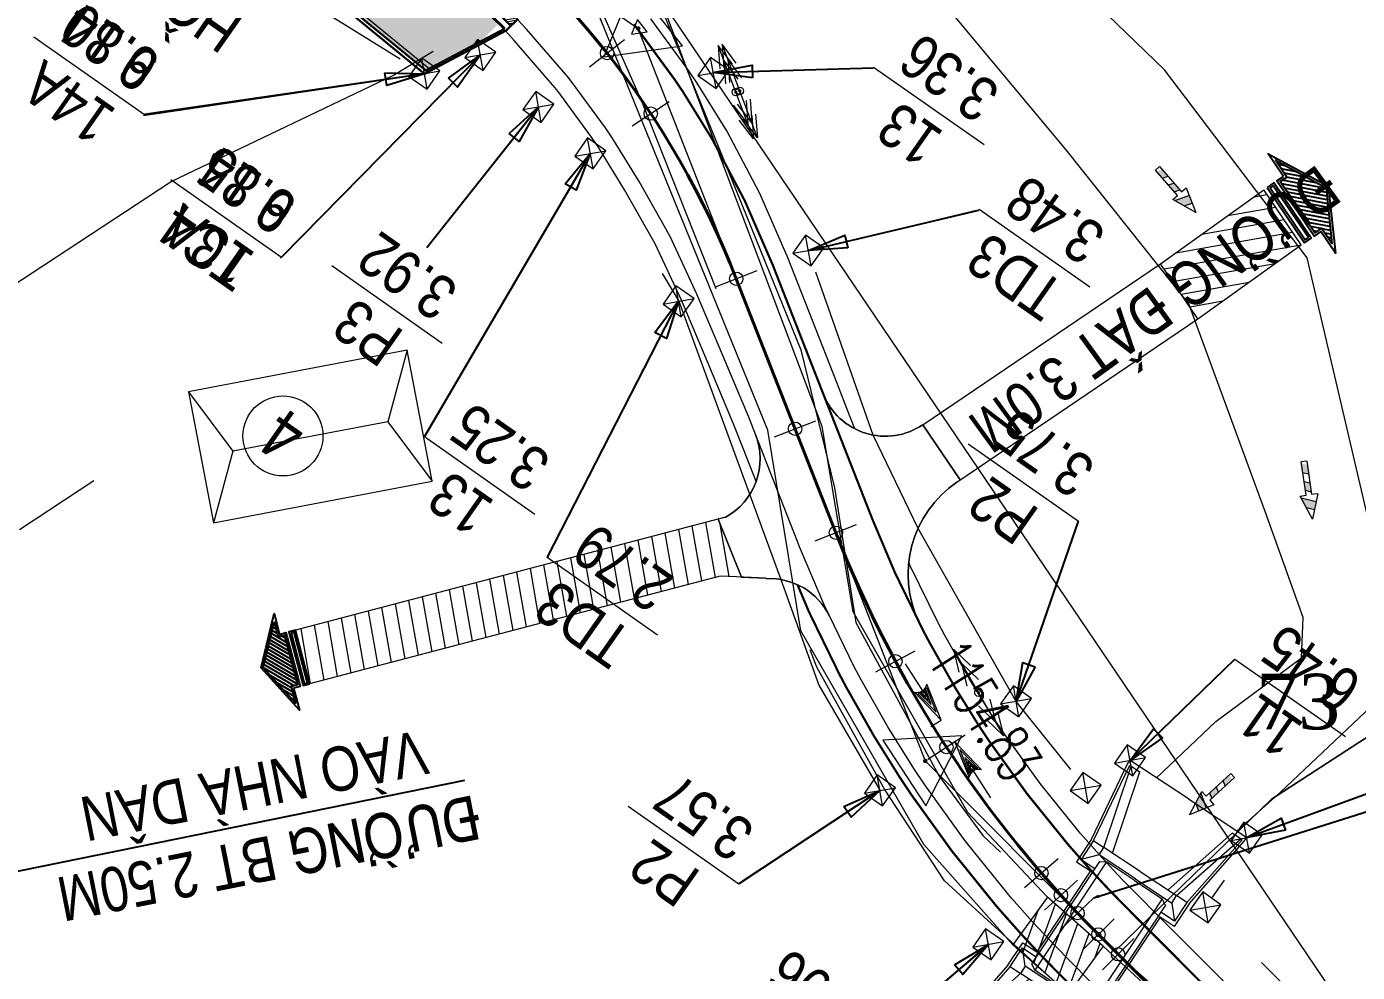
# Model space of a CAD drawing. Header units: metres. Extents: x 550976 to 551305, y 1838772 to 1839026.
# Drawn here: x 551120.5 to 551180.4, y 1838893 to 1838935.6 of the extents above; entities that cross this region are included whole.
import ezdxf
from ezdxf.enums import TextEntityAlignment as Align

# ---------------------------------------------------------------- set-up
doc = ezdxf.new("R2010")
doc.units = ezdxf.units.M
doc.header["$MEASUREMENT"] = 0
for name, pattern in [('ACAD_ISO02W100', [0.015, 0.012, -0.003]), ('DGN Style 2', [42.176187, 25.305712, -16.870475]), ('DGN Style 3', [59.046661, 42.176187, -16.870475])]:
    doc.linetypes.add(name, pattern=pattern)
for name, color, linetype, lineweight in [('Level 2', 7, 'Continuous', 0), ('Level 20', 7, 'Continuous', 0), ('Level 22', 7, 'Continuous', 0), ('Level 23', 7, 'Continuous', 0), ('Level 24', 7, 'Continuous', 0), ('Level 31', 7, 'Continuous', 0), ('Level 52', 7, 'Continuous', 0), ('Level 64', 230, 'Continuous', 0), ('Level 66', 30, 'Continuous', 0), ('Level 67', 7, 'Continuous', 0), ('Level 68', 6, 'Continuous', 0), ('Level 70', 4, 'Continuous', 0), ('Level 71', 3, 'Continuous', 0), ('Level 72', 6, 'Continuous', 0), ('Level 74', 3, 'Continuous', 0), ('Level 75', 3, 'Continuous', 0), ('Level 76', 3, 'Continuous', 0), ('Level 77', 5, 'Continuous', 0), ('Level 79', 6, 'Continuous', 0), ('Level 80', 3, 'Continuous', 0), ('Level 81', 7, 'Continuous', 0), ('Level 82', 3, 'ACAD_ISO02W100', 0), ('Level 84', 120, 'Continuous', 30), ('Level 86', 4, 'Continuous', 0), ('Level 90', 6, 'Continuous', 0), ('Level 91', 252, 'Continuous', 0), ('Level 92', 3, 'ACAD_ISO02W100', 0), ('Level 96', 120, 'Continuous', 0), ('Level 97', 4, 'Continuous', 0)]:
    doc.layers.add(name, color=color, linetype=linetype, lineweight=lineweight)
doc.styles.add('3-Ghichu', font='')
doc.styles.add('4-Dim', font='vnsimli.shx', dxfattribs={"width": 0.6})
doc.styles.add('Style-ltypeshp', font='ltypeshp.shx')
doc.styles.add('TimesNewRoman', font='', dxfattribs={"height": 20})
doc.styles.get('3-Ghichu').set_extended_font_data('.VnArial NarrowH')
doc.styles.get('TimesNewRoman').set_extended_font_data('Times New Roman')
doc.linetypes.add('TALUY1DAI2NGANDUOI', pattern='A,0,["‚",Style-ltypeshp,S=0.001,R=0,X=0,Y=-0.001],0,["‚",Style-ltypeshp,S=0.0005,R=0,X=0,Y=-0.0005],0,["‚",Style-ltypeshp,S=0.0005,R=0,X=0,Y=-0.0005],0', length=0)
doc.linetypes.add('TALUY1DAI2NGANTREN', pattern='A,0,["‚",Style-ltypeshp,S=0.001,R=0,X=0,Y=0.001],0,["‚",Style-ltypeshp,S=0.0005,R=0,X=0,Y=0.0005],0,["‚",Style-ltypeshp,S=0.0005,R=0,X=0,Y=0.0005],0', length=0)
doc.dimstyles.new('D1000', dxfattribs={"dimtxt": 0.002, "dimasz": 0.0015, "dimexe": 0, "dimexo": 0, "dimgap": 0.0009, "dimtad": 1, "dimlfac": 1000, "dimzin": 0, "dimdsep": 46, "dimtxsty": '4-Dim', "dimblk": 'Muiten_PS', "dimcen": 9e-05, "dimclrd": 6, "dimclre": 6, "dimclrt": 2, "dimadec": 0, "dimazin": 2, "dimtfac": 0.347826, "dimtix": 1, "dimtofl": 0, "dimtmove": 0, "dimatfit": 3, "dimldrblk": 'Muiten_PS', "dimfxl": 0, "dimtolj": 1, "dimtzin": 0, "dimarcsym": 0})
doc.dimstyles.new('D500', dxfattribs={"dimscale": 0.5, "dimtxt": 0.002, "dimasz": 0.0015, "dimexe": 0, "dimexo": 0, "dimgap": 0.0008, "dimtad": 1, "dimlfac": 1000, "dimzin": 0, "dimdsep": 46, "dimtxsty": '4-Dim', "dimblk": 'Muiten_PS', "dimcen": 9e-05, "dimclrd": 6, "dimclre": 6, "dimclrt": 2, "dimaunit": 1, "dimadec": 1, "dimazin": 2, "dimtfac": 0.347826, "dimtix": 1, "dimtofl": 0, "dimtmove": 0, "dimatfit": 3, "dimldrblk": 'Muiten_PS', "dimfxl": 0, "dimtolj": 1, "dimtzin": 0, "dimarcsym": 0})

# ---------------------------------------------------------------- blocks, each defined once
blk = doc.blocks.new('COT DIEN')
at = {"layer": 'Level 66', "color": 6, "ltscale": 0.1, "flags": 128}
for points in [[(-0.1232, -0.03), (-0.225, 0), (-0.1232, 0.03)], [(-0.225, 0), (0.225, 0)], [(-0.0514, -0.03), (-0.1532, 0), (-0.0514, 0.03)], [(0.0514, -0.03), (0.1532, 0), (0.0514, 0.03)], [(0.1232, -0.03), (0.225, 0), (0.1232, 0.03)]]:
    blk.add_lwpolyline(points, dxfattribs=at)
at = {"layer": 'Level 66', "color": 6, "ltscale": 0.1}
for radius in [0.017, 0.00454]:
    blk.add_circle((0, 0), radius, dxfattribs=at)
blk = doc.blocks.new('HUONG NUOC CHAY')
at = {"layer": 'Level 71', "ltscale": 0.1, "extrusion": (0, 0, -1)}
h = blk.add_hatch(color=6, dxfattribs=at)
h.paths.add_polyline_path([(0.02, -0.0081), (0.0043, 0.0139), (0.0437, 0.0232), (0.0594, 0.0013)])
h.paths.add_polyline_path([(0.0988, 0.0106), (0.0831, 0.0326), (0.1225, 0.042), (0.1382, 0.02)])
h.paths.add_polyline_path([(0.187, 0.0162), (0.1466, 0.0728), (0.1966, 0.0673), (0.2185, 0.0366)])
at = {"layer": 'Level 71', "color": 6, "linetype": 'Continuous', "ltscale": 0.1}
for p, q in [((-0.2555, 0.0608), (-0.1377, 0.0737)), ((-0.1561, -0.0039), (-0.2555, 0.0608)), ((-0.1377, 0.0737), (-0.144, 0.0471)), ((-0.1498, 0.0228), (-0.1561, -0.0039)), ((-0.0029, -0.0122), (-0.1498, 0.0228)), ((-0.144, 0.0471), (0.0029, 0.0122))]:
    blk.add_line(p, q, dxfattribs=at)
at = {"layer": 'Level 71', "color": 6, "ltscale": 0.1}
for p, q in [((-0.1966, 0.0673), (-0.2185, 0.0366)), ((-0.1466, 0.0728), (-0.187, 0.0162)), ((-0.1225, 0.042), (-0.1382, 0.02)), ((-0.0831, 0.0326), (-0.0988, 0.0106)), ((-0.0437, 0.0232), (-0.0594, 0.0013))]:
    blk.add_line(p, q, dxfattribs=at)
at = {"layer": 'Level 71', "color": 6, "linetype": 'Continuous', "ltscale": 0.1, "flags": 128}
blk.add_lwpolyline([(-0.0029, -0.0122), (0.0029, 0.0122)], dxfattribs=at)
blk = doc.blocks.new('Huongdi')
h = blk.add_hatch()
h.set_pattern_fill('ANSI31', color=252, style=0)
h.set_pattern_definition([(135, (146.729495, -280.011094), (0.0247276145, 0.0247276145), [])])
h.paths.add_polyline_path([(-0.47, 0.211), (-0.295, 0.211), (-0.295, 0.135), (0.295, 0.135), (0.295, 0.211), (0.489, 0.211), (0, 0.464)])
blk.add_line((0.318, 0), (-0.319, 0))
at = {"flags": 128}
blk.add_lwpolyline([(0.318, 0.188), (0.58, 0.188), (0, 0.49), (-0.566, 0.188), (-0.319, 0.188), (-0.319, 0.112), (0.318, 0.112)], close=True, dxfattribs=at)
at = {"color": 9, "flags": 128}
for points in [[(0, 0.464), (-0.47, 0.211), (-0.295, 0.211), (-0.295, 0.135), (0.295, 0.135), (0.295, 0.211), (0.489, 0.211)], [(-0.299, 0.057), (0.299, 0.057), (0.299, 0.02), (-0.299, 0.02)]]:
    blk.add_lwpolyline(points, close=True, dxfattribs=at)
at = {"flags": 128}
blk.add_lwpolyline([(-0.319, 0), (-0.319, 0.077), (0.318, 0.077), (0.318, 0)], dxfattribs=at)
blk = doc.blocks.new('KH_DINH')
at = {"layer": 'Level 76', "ltscale": 0.1, "flags": 128}
blk.add_lwpolyline([(0.1082, -0.1828), (0.1086, 0.1714), (-0.1995, -0.0039)], close=True, dxfattribs=at)
at = {"layer": 'Level 76', "ltscale": 0.1, "const_width": 0.01, "flags": 128}
blk.add_lwpolyline([(-0.005, 0, 1), (0.005, 0, 1), (-0.005, 0)], format="xyb", dxfattribs=at)
blk = doc.blocks.new('Hop(3x3)')
at = {"layer": 'Level 74', "color": 252, "ltscale": 0.1}
blk.add_circle((0.1606, 0), 0.0098, dxfattribs=at)
at = {"layer": 'Level 81', "color": 252, "linetype": 'Continuous', "ltscale": 0.01}
for p, q in [((-0.5514, 0.3147), (-0.571, 0.3147)), ((-0.571, 0), (-0.571, 0.3147)), ((-0.5514, 0.2957), (-0.5514, 0.3037)), ((0.8726, 0.3147), (0.8923, 0.3147)), ((0.8726, 0.2957), (0.8726, 0.3037)), ((0.8923, 0), (0.8923, 0.3147)), ((-0.1794, 0.196), (-0.5514, 0.2957)), ((-0.5514, 0.2957), (-0.5514, 0.2497)), ((-0.1794, 0.15), (-0.5514, 0.2497)), ((0.5006, 0.196), (0.8726, 0.2957)), ((0.5006, 0.15), (0.8726, 0.2497)), ((0.8726, 0.2957), (0.8726, 0.2497)), ((-0.1394, 0.196), (-0.1794, 0.196)), ((-0.1794, 0), (-0.1794, 0.196)), ((-0.1394, 0), (-0.1394, 0.196)), ((0.4606, 0), (0.4606, 0.196)), ((0.4606, 0.196), (0.5006, 0.196)), ((0.5006, 0), (0.5006, 0.196)), ((-0.571, 0), (-0.571, -0.3147)), ((-0.1794, 0), (-0.1794, -0.196)), ((-0.1394, 0), (-0.1394, -0.196)), ((0.4606, 0), (0.4606, -0.196)), ((0.5006, 0), (0.5006, -0.196)), ((0.8923, 0), (0.8922, -0.3147)), ((-0.1794, -0.15), (-0.5514, -0.2497)), ((0.5006, -0.15), (0.8727, -0.2497)), ((-0.1794, -0.196), (-0.5514, -0.2957)), ((-0.1394, -0.196), (-0.1794, -0.196)), ((0.4607, -0.196), (0.5007, -0.196)), ((0.5007, -0.196), (0.8727, -0.2957)), ((-0.5514, -0.2957), (-0.5514, -0.2497)), ((-0.5514, -0.2957), (-0.5514, -0.3037)), ((0.8727, -0.2957), (0.8727, -0.2497)), ((0.8727, -0.2957), (0.8727, -0.3037)), ((-0.5514, -0.3147), (-0.571, -0.3147)), ((0.8727, -0.3147), (0.8923, -0.3147))]:
    blk.add_line(p, q, dxfattribs=at)
at = {"layer": 'Level 82', "color": 252, "linetype": 'Continuous', "ltscale": 0.05}
for p, q in [((-0.1794, 0.263), (-0.5514, 0.3147)), ((-0.1794, 0.252), (-0.5514, 0.3037)), ((0.5006, 0.263), (0.8726, 0.3147)), ((0.5006, 0.252), (0.8726, 0.3037)), ((-0.1794, 0.263), (-0.0578, 0.263)), ((-0.1794, 0.252), (-0.0778, 0.252)), ((-0.1794, 0.252), (-0.1794, 0.196)), ((-0.1394, 0.196), (-0.0778, 0.252)), ((-0.0778, 0.252), (-0.0778, 0.178)), ((-0.0578, 0.263), (-0.0578, 0.188)), ((0.5006, 0.263), (0.379, 0.263)), ((0.379, 0.263), (0.379, 0.188)), ((0.5006, 0.252), (0.399, 0.252)), ((0.4606, 0.196), (0.399, 0.252)), ((0.399, 0.252), (0.399, 0.178)), ((0.5006, 0.252), (0.5006, 0.196)), ((-0.0578, 0.188), (0.379, 0.188)), ((-0.1161, 0.178), (-0.1319, 0.15)), ((-0.1319, 0), (-0.1319, 0.15)), ((-0.1319, 0.15), (0.4531, 0.15)), ((-0.1161, 0.178), (0.4374, 0.178)), ((-0.1161, 0.178), (0.4374, 0.178)), ((0.4374, 0.178), (0.4531, 0.15)), ((0.4531, 0), (0.4531, 0.15)), ((-0.1319, 0), (-0.1319, -0.15)), ((0.4531, 0), (0.4531, -0.15)), ((-0.1161, -0.178), (-0.1319, -0.15)), ((-0.1319, -0.15), (0.4531, -0.15)), ((-0.1161, -0.178), (0.4374, -0.178)), ((-0.1161, -0.178), (0.4374, -0.178)), ((-0.0778, -0.252), (-0.0778, -0.178)), ((0.3991, -0.252), (0.3991, -0.178)), ((0.4374, -0.178), (0.4531, -0.15)), ((-0.1794, -0.252), (-0.1794, -0.196)), ((-0.1394, -0.196), (-0.0778, -0.252)), ((-0.0578, -0.263), (-0.0578, -0.188)), ((-0.0578, -0.188), (0.379, -0.188)), ((0.3791, -0.263), (0.3791, -0.188)), ((0.4607, -0.196), (0.3991, -0.252)), ((0.5007, -0.252), (0.5007, -0.196)), ((-0.1794, -0.252), (-0.5514, -0.3037)), ((-0.1794, -0.263), (-0.5514, -0.3147)), ((-0.1794, -0.252), (-0.0778, -0.252)), ((-0.1794, -0.263), (-0.0578, -0.263)), ((0.5007, -0.263), (0.3791, -0.263)), ((0.5007, -0.252), (0.3991, -0.252)), ((0.5007, -0.252), (0.8727, -0.3037)), ((0.5007, -0.263), (0.8727, -0.3147))]:
    blk.add_line(p, q, dxfattribs=at)
blk = doc.blocks.new('Muiten_PS')
at = {"layer": 'Level 86', "color": 252, "linetype": 'Continuous', "ltscale": 0.1}
blk.add_line((-0.1094, 0), (-0.0948, 0), dxfattribs=at)
at = {"layer": 'Level 86', "color": 252, "linetype": 'Continuous', "ltscale": 0.1, "flags": 128}
for points in [[(-0.1135, -0.022), (0, 0), (-0.1135, 0.022)], [(-0.1053, -0.0094), (-0.1053, -0.0095)]]:
    blk.add_lwpolyline(points, dxfattribs=at)
for points in [[(-0.1067, -0.0128), (-0.1045, -0.015, 0.248235), (-0.1024, -0.0156), (-0.028, 0), (-0.1024, 0.0156, 0.248235), (-0.1045, 0.015), (-0.1067, 0.0128)], [(-0.1052, -0.0091), (-0.1037, -0.0105, 0.254651), (-0.1016, -0.0111), (-0.0559, 0), (-0.1016, 0.0111, 0.254651), (-0.1037, 0.0105), (-0.1052, 0.0091)], [(-0.1042, -0.0049), (-0.1015, -0.0075, 0.259093), (-0.0994, -0.0081), (-0.0699, 0), (-0.0994, 0.0081, 0.259093), (-0.1015, 0.0075), (-0.1042, 0.0049)], [(-0.1038, 0), (-0.0991, -0.0046, 0.274095), (-0.0969, -0.0052), (-0.0839, 0), (-0.0969, 0.0052, 0.274095), (-0.0991, 0.0046), (-0.1038, 0)]]:
    blk.add_lwpolyline(points, format="xyb", dxfattribs=at)
at = {"layer": 'Level 86', "color": 252, "linetype": 'Continuous', "ltscale": 0.1}
blk.add_arc((-0.1335, 0), 0.0296, 312.2342, 47.7658, dxfattribs=at)
blk = doc.blocks.new('GCMTL_1')
at = {"layer": 'Level 91', "ltscale": 0.1}
h = blk.add_hatch(dxfattribs=at)
h.set_pattern_fill('PAVIMENTO02', color=256, style=0)
h.set_pattern_definition([(315, (-542.28505, -854.52232), (-4e-09, 0.090000004), [0.0212132034, -0.106066017]), (0, (-542.27005, -854.53732), (0, 0.09), [0.06, -0.03]), (45, (-542.21005, -854.53732), (4e-09, 0.090000004), [0.0212132034, -0.106066017]), (135, (-542.19505, -854.46232), (5e-18, 0.09), [0.0212132034, -0.106066017]), (225, (-542.27005, -854.44732), (-4e-09, 0.090000004), [0.0212132034, -0.106066017]), (270, (-542.28505, -854.46232), (0.09, 6e-18), [0.06, -0.03])])
h.paths.add_polyline_path([(2.6634, 0.2487), (3.3124, 0.254), (3.4314, 0.2541), (3.6124, 0.2613), (3.9124, 0.2733), (3.9674, 0.2755), (4.2107, 0.2852), (4.1275, 0.9003), (3.4309, 0.7659), (2.663, 0.6928), (1.572, 0.6691), (1.206, 0.6628), (0.6637, 0.7039), (0.554, 0.4889), (0.5264, 0.3399), (0.6972, 0.3104), (0.6991, 0.3101), (0.9763, 0.2752), (1.2064, 0.2622), (1.2594, 0.2609), (1.5594, 0.2537), (1.5724, 0.2534)])
h = blk.add_hatch(dxfattribs=at)
h.set_pattern_fill('ANSI31', color=256, style=0)
h.set_pattern_definition([(45, (15.80167, 18.976031), (-0.007071068, 0.007071068), [])])
h.paths.add_polyline_path([(4.2125, 0.2103), (4.2124, 0.2553), (3.9686, 0.2455), (3.9136, 0.2433), (3.6136, 0.2314), (3.432, 0.2241), (3.3126, 0.224), (2.6635, 0.2187), (1.572, 0.2234), (1.5587, 0.2237), (1.2587, 0.2309), (1.2052, 0.2322), (0.9736, 0.2453), (0.6948, 0.2804), (0.6922, 0.2808), (0.4758, 0.3182), (0.4668, 0.2742), (0.4673, 0.2741), (0.687, 0.236), (0.6889, 0.2357), (0.9717, 0.2003), (1.2065, 0.1872), (1.2595, 0.1859), (1.5595, 0.1787), (1.5725, 0.1784), (2.6635, 0.1737), (3.3125, 0.179), (3.4315, 0.1791), (3.6125, 0.1863), (3.9125, 0.1983), (3.9675, 0.2005)])
at = {"layer": 'Level 84', "color": 4, "ltscale": 0.1, "flags": 128}
for points in [[(0.6637, 0.7039), (1.206, 0.6628), (1.572, 0.6691), (2.663, 0.6928), (3.4309, 0.7659), (4.1275, 0.9003)], [(0.6711, 0.7184), (1.2064, 0.6778), (1.5717, 0.6841), (2.6621, 0.7078), (3.4287, 0.7808), (4.1254, 0.9152)], [(4.1176, 0.8984), (4.2007, 0.2848)], [(4.1254, 0.9152), (4.2124, 0.2728), (4.2125, 0.2103)], [(0.6711, 0.7184), (0.4819, 0.3476), (0.4668, 0.2742)], [(3.4749, 0.2253), (3.4236, 0.7652)], [(3.4849, 0.2262), (3.4335, 0.7662)], [(3.4948, 0.2272), (3.4435, 0.7671)], [(0.4922, 0.3459), (0.6745, 0.7031)], [(1.4749, 0.2253), (1.4672, 0.6673)], [(1.4849, 0.2255), (1.4772, 0.6675)], [(1.4949, 0.2257), (1.4872, 0.6677)], [(2.4749, 0.2192), (2.4647, 0.6885)], [(2.4849, 0.2195), (2.4747, 0.6888)], [(2.4949, 0.2197), (2.4847, 0.689)], [(0.4758, 0.3183), (0.4763, 0.3182), (0.6922, 0.2808), (0.6948, 0.2804), (0.9736, 0.2453), (1.2052, 0.2322), (1.2587, 0.2309), (1.5587, 0.2237), (1.572, 0.2234), (2.6635, 0.2187), (3.3126, 0.224), (3.432, 0.2241), (3.6136, 0.2314), (3.9136, 0.2433), (3.9686, 0.2455), (4.2124, 0.2553)], [(0.4913, 0.3442), (0.6991, 0.3101), (0.9763, 0.2752), (1.2064, 0.2622), (1.2594, 0.2609), (1.5594, 0.2537), (1.5724, 0.2534), (2.6634, 0.2487), (3.3124, 0.254), (3.4314, 0.2541), (3.6124, 0.2613), (3.9124, 0.2733), (3.9674, 0.2755), (4.2112, 0.2853)]]:
    blk.add_lwpolyline(points, dxfattribs=at)
at = {"layer": 'Level 92', "linetype": 'Continuous', "ltscale": 0.5, "flags": 128}
blk.add_lwpolyline([(0.6563, 0.6894), (1.2056, 0.6478), (1.5723, 0.6542), (2.6638, 0.6779), (3.433, 0.751), (4.1295, 0.8854)], dxfattribs=at)
at = {"layer": 'Level 77', "ltscale": 0.1, "xscale": 0.2, "yscale": 0.2, "zscale": 0.2, "rotation": 253.2588317939531}
blk.add_blockref('KH_DINH', (-0.0003, -0.001), dxfattribs=at)
blk = doc.blocks.new('A$C48E04952')
at = {"layer": 'Level 96', "ltscale": 0.1, "flags": 128}
blk.add_lwpolyline([(-0.05, -0.05), (0.05, -0.05), (0.05, 0.05), (-0.05, 0.05)], close=True, dxfattribs=at)
for points in [[(0.05, 0.05), (-0.05, -0.05)], [(-0.05, 0.05), (0.05, -0.05)]]:
    blk.add_lwpolyline(points, dxfattribs=at)
blk = doc.blocks.new('Lop dc')
at = {"layer": 'Level 97', "ltscale": 0.1}
blk.add_circle((-0.0003, -0.0001), 0.18, dxfattribs=at)
at = {"layer": 'Level 97', "style": '3-Ghichu'}
blk.add_attdef('1', text='', height=0.225, dxfattribs=at).set_placement((-0.0003, -0.0001), align=Align.MIDDLE_CENTER)
blk = doc.blocks.new('*D256')
at = {"layer": 'Defpoints'}
for p in [(551161.664, 1838904.385), (551161.286, 1838904.144), (551161.975, 1838903.898), (551161.907, 1838903.17)]:
    blk.add_point(p, dxfattribs=at)
at = {"layer": 'Level 96', "color": 6}
for p, q in [((551160.051, 1838906.915), (551160.858, 1838905.65)), ((551161.2, 1838904.089), (551161.664, 1838904.385)), ((551161.821, 1838903.115), (551162.285, 1838903.412)), ((551163.898, 1838900.882), (551163.092, 1838902.147))]:
    blk.add_line(p, q, dxfattribs=at)
at = {"layer": 'Level 96', "color": 6, "xscale": 15, "yscale": 15, "zscale": 15}
for p, rotation in [((551161.664, 1838904.385), 302.524111381711), ((551162.285, 1838903.412), 122.524111381711)]:
    blk.add_blockref('Muiten_PS', p, dxfattribs=dict(at, rotation=rotation))
at = {"layer": 'Level 96', "color": 2, "linetype": 'Continuous', "style": '4-Dim', "width": 0.6}
blk.add_text('1154.83', height=2, rotation=302.52411, dxfattribs=at).set_placement((551161.841, 1838907.642), align=Align.MIDDLE_LEFT)

msp = doc.modelspace()

# ---------------------------------------------------------------- hatches: boundary and pattern name
at = {"layer": 'Level 64', "linetype": 'Continuous'}
h = msp.add_hatch(dxfattribs=at)
h.set_pattern_fill('ANSI31', color=252, style=0)
h.set_pattern_definition([(279.948746527, (-409.3193, 287.1545), (0.61560168408, 0.10797947285), [])])
h.paths.add_polyline_path([(551152.696969, 1838910.820255), (551151.637851, 1838913.420574), (551132.631536, 1838908.427457), (551133.266753, 1838906.009504), (551151.734426, 1838910.861115), (551152.460346, 1838910.833036)])
h = msp.add_hatch(dxfattribs=at)
h.set_pattern_fill('ANSI31', color=252, style=0)
h.set_pattern_definition([(249.94874653, (1497336.41565, 1184683.47046), (0.58711643345, -0.21428787547), [])])
h.paths.add_polyline_path([(551167.39143, 1838892.068355), (551168.961684, 1838894.220284), (551166.458433, 1838896.420687), (551164.88818, 1838894.268759)])
at = {"layer": 'Level 91', "linetype": 'Continuous'}
h = msp.add_hatch(dxfattribs=at)
h.set_pattern_fill('ANSI31', color=256, style=0)
h.set_pattern_definition([(189.94874653, (1497336.41565, 1184683.47046), (0.10797947285, -0.61560168408), [])])
h.paths.add_polyline_path([(551177.860657, 1838925.761506), (551176.17806, 1838928.245226), (551171.53614, 1838924.914215), (551173.218737, 1838922.430495)])

# ---------------------------------------------------------------- linework, layer by layer
at = {"layer": 'Level 20', "color": 1}
msp.add_line((551123.564531, 1838915.151387), (551120.225159, 1838912.949435), dxfattribs=at)
at = {"layer": 'Level 20', "color": 1, "linetype": 'Continuous', "lineweight": 40, "ltscale": 3, "flags": 128}
msp.add_lwpolyline([(551218.35876, 1838835.408183), (551213.881343, 1838842.949114, 0.06205563), (551191.144832, 1838872.259151), (551168.739075, 1838894.740469, -0.102943071), (551156.934611, 1838912.814982), (551152.458859, 1838924.239541, 0.14779224), (551138.149836, 1838942.418117), (551113.519626, 1838959.650538, 0.218927993), (551095.426875, 1838962.932271), (551069.838845, 1838956.354343, -0.224879639), (551051.339595, 1838959.927037), (551027.993448, 1838977.062936, 0.123140135), (551013.61541, 1838982.941707), (551006.597863, 1838983.952715)], format="xyb", dxfattribs=at)
at = {"layer": 'Level 22', "color": 2, "linetype": 'Continuous', "lineweight": 0, "flags": 128}
msp.add_lwpolyline([(551215.257, 1838840.044), (551214.266, 1838840.438), (551145.607, 1838941.924), (551059.743, 1838953.759), (551006.578, 1838983.964), (551008.768, 1838987.987)], dxfattribs=at)
at = {"layer": 'Level 22', "color": 30, "linetype": 'DGN Style 3', "lineweight": 0, "flags": 128}
for points in [[(551100.36, 1838964.94), (551103.8, 1838965.37), (551110.34, 1838965.16), (551116.31, 1838963.47), (551120.41, 1838961.53), (551125.8, 1838957.77), (551132.17, 1838952.78), (551139.25, 1838948.33), (551141.99, 1838946.84), (551144.68, 1838944.79), (551146.6, 1838942.38), (551150.48, 1838933.08), (551150.48, 1838933.08), (551155.36, 1838921.04), (551156.88, 1838914.84), (551157.83, 1838908.77), (551161.58, 1838901.86), (551163.55, 1838899.19), (551168.94, 1838894.16), (551187.47, 1838876.69), (551198, 1838864.12), (551207.19, 1838852), (551213.21, 1838844.17), (551216.24, 1838841.09), (551222.28, 1838844.1), (551222.28, 1838844.1), (551260.88, 1838863.36), (551303.89, 1838885.27), (551303.11, 1838887.97)], [(551000, 1838859.19), (551005.08, 1838856.32), (551019.43, 1838848.92), (551023.83, 1838846.81), (551041.31, 1838839.14), (551046.58, 1838836.83), (551062.45, 1838833.66), (551074.19, 1838831.66), (551078.24, 1838830.64), (551081.41, 1838829.13), (551089.3, 1838821.38), (551097.43, 1838811.9), (551105.67, 1838800.15), (551111.12, 1838791.84), (551113.6, 1838791.03), (551116.27, 1838790.81), (551124.14, 1838795.17), (551162.54, 1838814.39), (551212.16, 1838839.07), (551210.88, 1838841.76), (551201.62, 1838856.28), (551196.63, 1838862.95), (551186.06, 1838875.12), (551169.67, 1838889.98), (551161.82, 1838897.16), (551159.12, 1838901.28), (551156.08, 1838906.76), (551154.89, 1838909.88), (551154.32, 1838914.43), (551152.88, 1838920.42), (551148.22, 1838932.18), (551143.79, 1838942.21), (551141.03, 1838944.58), (551138.36, 1838946.34), (551133.88, 1838948.39), (551130.63, 1838950.74), (551124.53, 1838955.45), (551115.63, 1838960.98), (551110, 1838962.64), (551104.64, 1838962.93), (551100.92, 1838962.47)]]:
    msp.add_lwpolyline(points, dxfattribs=at)
at = {"layer": 'Level 23', "color": 30, "linetype": 'Continuous', "lineweight": 0, "flags": 128}
msp.add_lwpolyline([(551169.47, 1838893.98), (551179.9, 1838884.71), (551187.59, 1838877.08), (551193.06, 1838870.78), (551198.01, 1838864.54), (551203.28, 1838857.6), (551213.44, 1838844.39), (551227.59, 1838853.5)], dxfattribs=at)
at = {"layer": 'Level 24', "color": 3, "flags": 128}
msp.add_lwpolyline([(551168.38901, 1838892.612664), (551167.499557, 1838893.505117), (551166.777273, 1838894.243646), (551166.534889, 1838894.497835), (551165.761963, 1838895.330776), (551164.850772, 1838896.359035), (551164.695828, 1838896.539159), (551162.747628, 1838898.948787), (551160.938918, 1838901.464808), (551160.441323, 1838902.213211), (551159.275494, 1838904.079156), (551158.072533, 1838906.199416), (551157.762689, 1838906.783451), (551156.405352, 1838909.569026), (551155.305192, 1838912.176632), (551155.210351, 1838912.418717), (551154.116035, 1838915.212007), (551153.474036, 1838916.850738), (551153.018071, 1838918.014609), (551151.853923, 1838920.780542), (551150.689775, 1838923.546474), (551149.481093, 1838926.132955), (551148.084577, 1838928.616594), (551146.898395, 1838930.537527), (551146.570796, 1838931.026066), (551145.033901, 1838933.121988), (551144.880678, 1838933.315299), (551143.023734, 1838935.471417), (551142.613541, 1838935.90614)], dxfattribs=at)
at = {"layer": 'Level 31', "color": 3, "linetype": 'Continuous', "lineweight": 0, "flags": 128}
for points in [[(551169.47, 1838893.98), (551176.53, 1838900.82), (551182.11, 1838904.46)], [(551182.11, 1838904.46), (551176.53, 1838900.82), (551169.47, 1838893.98)]]:
    msp.add_lwpolyline(points, dxfattribs=at)
at = {"layer": 'Level 52', "color": 1, "linetype": 'DGN Style 2', "lineweight": 0, "flags": 128}
msp.add_lwpolyline([(551219.3269, 1838842.6413), (551216.031, 1838844.2255), (551216.0965, 1838844.1993), (551212.8979, 1838849.4623), (551210.2726, 1838853.3728), (551206.0322, 1838860.3219), (551200.3475, 1838867.6502), (551193.4675, 1838874.5696), (551181.5469, 1838888.091), (551173.553, 1838895.9583), (551175.4096, 1838899.0962), (551170.1636, 1838902.5731), (551168.164, 1838901.3355), (551165.05, 1838905.2231), (551160.6301, 1838913.0087), (551158.6108, 1838917.205), (551155.6988, 1838925.5089), (551154.3966, 1838928.4978), (551151.4275, 1838933.4943), (551149.2043, 1838936.4386), (551145.2409, 1838942.0158), (551118.3652, 1838961.8229), (551109.4114, 1838965.8357), (551105.5522, 1838966.8614), (551099.019, 1838968.0695), (551093.5396, 1838967.1622), (551068.7175, 1838960.7164), (551061.0483, 1838960.5384), (551053.747, 1838963.2069), (551030.0992, 1838980.0849), (551026.2921, 1838982.4782), (551022.5629, 1838984.318), (551021.3668, 1838984.7819), (551017.9012, 1838984.7491), (551009.8483, 1838986.2448), (551006.8089, 1838988.8658), (551008.3517, 1838983.7), (551008.4928, 1838979.073), (551009.717, 1838980.5066), (551013.2014, 1838980.0381), (551020.2242, 1838978.5507), (551026.5142, 1838975.0476), (551037.9997, 1838966.6182), (551049.7388, 1838957.7461), (551053.3839, 1838955.5727), (551059.5817, 1838953.1713), (551064.0769, 1838952.9907), (551067.2366, 1838952.8274), (551070.5858, 1838953.4488), (551075.2334, 1838955.1598), (551075.6195, 1838953.6581), (551080.5629, 1838954.2106), (551096.4887, 1838957.8196), (551099.7227, 1838958.2031), (551104.0088, 1838958.7086), (551106.6999, 1838958.1167), (551110.95, 1838955.9777), (551109.0225, 1838951.6915), (551138.4312, 1838933.4638), (551140.9483, 1838934.3098), (551145.8928, 1838929.8767), (551149.8694, 1838923.2231), (551154.4587, 1838910.7054), (551156.1764, 1838905.9541), (551158.9173, 1838901.2201), (551163.8126, 1838894.3269), (551162.0606, 1838890.3468), (551167.4408, 1838886.7812), (551175.7997, 1838882.9293), (551189.0696, 1838870.1962), (551195.7806, 1838863.6438), (551201.3352, 1838856.6995), (551205.8393, 1838850.3041), (551211.4503, 1838841.9142), (551210.7922, 1838838.4064), (551219.3269, 1838842.6413)], dxfattribs=at)
at = {"layer": 'Level 64', "color": 252, "linetype": 'TALUY1DAI2NGANDUOI', "ltscale": 700}
msp.add_lwpolyline([(551171.349281, 1838901.787117), (551174.028077, 1838904.319714), (551177.871187, 1838907.184725), (551177.949427, 1838908.999073), (551176.245252, 1838913.772321), (551172.801504, 1838923.103364), (551167.28673, 1838930.037668), (551157.377856, 1838941.934735), (551151.506784, 1838947.429397), (551145.046556, 1838948.441737), (551140.017317, 1838948.076118), (551136.073789, 1838949.712718), (551125.139147, 1838958.188705), (551122.935289, 1838960.724799), (551115.808744, 1838964.263437), (551111.35521, 1838966.927941), (551115.683609, 1838974.803648), (551123.610592, 1838982.997868)], dxfattribs=at)
at = {"layer": 'Level 64', "color": 252, "linetype": 'TALUY1DAI2NGANTREN', "ltscale": 700}
msp.add_lwpolyline([(551174.962236, 1838899.392462), (551176.934007, 1838901.136187), (551182.099702, 1838906.032939), (551181.868023, 1838908.084115), (551181.051931, 1838912.676344), (551178.135564, 1838925.1746), (551171.708497, 1838933.641496), (551160.131457, 1838944.836301), (551153.584423, 1838950.933841), (551144.59748, 1838951.876485), (551140.45116, 1838953.232116), (551136.299676, 1838955.534932)], dxfattribs=at)
at = {"layer": 'Level 64', "color": 252, "linetype": 'TALUY1DAI2NGANTREN', "ltscale": 1000}
msp.add_lwpolyline([(551117.192085, 1838922.156038), (551127.046992, 1838928.615514), (551137.044614, 1838933.402871), (551138.829028, 1838934.472624)], dxfattribs=at)
at = {"layer": 'Level 64', "linetype": 'Continuous', "flags": 128}
msp.add_lwpolyline([(551138.77397, 1838915.126867), (551137.654126, 1838921.021437), (551127.829843, 1838919.15503), (551128.949688, 1838913.26046)], close=True, dxfattribs=at)
for points in [[(551137.654126, 1838921.021437), (551136.780196, 1838917.80175), (551138.77397, 1838915.126867)], [(551127.829843, 1838919.15503), (551129.823617, 1838916.480147), (551128.949688, 1838913.26046)], [(551136.780196, 1838917.80175), (551129.823617, 1838916.480147)], [(551132.631536, 1838908.427457), (551133.266753, 1838906.009504)]]:
    msp.add_lwpolyline(points, dxfattribs=at)
at = {"layer": 'Level 67', "color": 62, "linetype": 'Continuous', "ltscale": 5, "flags": 128}
for points in [[(551166.458433, 1838896.420687), (551162.866763, 1838900.222934), (551157.7153, 1838909.261693), (551156.313414, 1838917.593934), (551148.658356, 1838937.885729), (551145.260455, 1838944.292167), (551140.017317, 1838948.076118), (551136.073789, 1838949.712718), (551125.139147, 1838958.188705), (551115.921245, 1838963.573967), (551108.406552, 1838965.377442), (551098.975228, 1838964.813321), (551078.935331, 1838959.886522), (551069.318976, 1838957.207537), (551064.082057, 1838956.271831), (551059.912192, 1838956.517981), (551054.12708, 1838958.361348), (551040.032622, 1838968.890219), (551030.436774, 1838975.908216), (551021.368544, 1838981.245812), (551015.652153, 1838983.095871), (551009.601979, 1838984.851662), (551008.064688, 1838985.396921)], [(551164.88818, 1838894.268759), (551160.889413, 1838898.791301), (551155.36184, 1838908.400767), (551153.874896, 1838917.421565), (551143.845062, 1838942.100761), (551138.857753, 1838946.09931), (551134.219857, 1838948.214378), (551123.867875, 1838956.266992), (551115.174497, 1838961.309412), (551108.837175, 1838962.863869), (551099.183134, 1838962.406852), (551095.737932, 1838961.701837), (551079.872332, 1838957.712429), (551070.158791, 1838954.898577), (551064.740455, 1838953.793349)], [(551166.458433, 1838896.420687), (551164.88818, 1838894.268759)], [(551168.961684, 1838894.220284), (551166.458433, 1838896.420687)], [(551168.961684, 1838894.220284), (551167.39143, 1838892.068355), (551164.88818, 1838894.268759)], [(551172.972521, 1838890.494239), (551168.961684, 1838894.220284)]]:
    msp.add_lwpolyline(points, dxfattribs=at)
at = {"layer": 'Level 68', "linetype": 'Continuous', "ltscale": 5, "flags": 128}
for points in [[(551171.53614, 1838924.914215), (551176.17806, 1838928.245226)], [(551177.860657, 1838925.761506), (551176.17806, 1838928.245226)], [(551173.218737, 1838922.430495), (551177.860657, 1838925.761506)], [(551160.843471, 1838917.670461), (551171.53614, 1838924.914215)], [(551173.218737, 1838922.430495), (551171.53614, 1838924.914215)], [(551162.382112, 1838915.089217), (551173.218737, 1838922.430495)], [(551151.978669, 1838913.51011), (551132.631536, 1838908.427457)], [(551151.734426, 1838910.861115), (551133.266753, 1838906.009504)], [(551153.821417, 1838910.744896), (551153.779307, 1838910.761789), (551152.460346, 1838910.833036), (551151.734426, 1838910.861115)]]:
    msp.add_lwpolyline(points, dxfattribs=at)
at = {"layer": 'Level 72'}
for p, q in [((551145.858883, 1838933.771529), (551147.430279, 1838935.00875)), ((551147.77498, 1838931.11554), (551149.444666, 1838932.216516)), ((551151.527763, 1838923.874768), (551153.389956, 1838924.604315)), ((551154.172359, 1838917.124317), (551156.034553, 1838917.853861)), ((551156.003515, 1838912.45021), (551157.865708, 1838913.179755)), ((551158.732934, 1838906.554902), (551160.494005, 1838907.502863)), ((551161.069264, 1838902.62332), (551162.743776, 1838903.716943)), ((551165.41829, 1838896.849364), (551166.931673, 1838898.156908)), ((551166.316995, 1838895.835196), (551167.797082, 1838897.180314)), ((551167.07933, 1838895.013668), (551168.531172, 1838896.389223)), ((551168.030778, 1838894.034554), (551169.447372, 1838895.446384)), ((551168.920232, 1838893.1421), (551170.336825, 1838894.553931))]:
    msp.add_line(p, q, dxfattribs=at)
at = {"layer": 'Level 74'}
for centre in [(551146.644581, 1838934.390139), (551148.609823, 1838931.666028), (551152.458859, 1838924.239541), (551155.103456, 1838917.489089), (551156.934611, 1838912.814982), (551159.613469, 1838907.028882), (551161.90652, 1838903.170132), (551166.174982, 1838897.503136), (551167.057039, 1838896.507755), (551167.805251, 1838895.701446), (551168.739075, 1838894.740469), (551169.628528, 1838893.848015)]:
    msp.add_circle(centre, 0.3, dxfattribs=at)
for p in [(551146.644581, 1838934.390139), (551148.609823, 1838931.666028), (551152.458859, 1838924.239541), (551155.103456, 1838917.489089), (551156.934611, 1838912.814982), (551159.613469, 1838907.028882), (551161.90652, 1838903.170132), (551166.174982, 1838897.503136), (551167.057039, 1838896.507755), (551167.805251, 1838895.701446), (551168.739075, 1838894.740469), (551169.628528, 1838893.848015)]:
    msp.add_point(p, dxfattribs=at)
at = {"layer": 'Level 75'}
for p, q in [((551138.149836, 1838942.418117), (551148.050994, 1838935.490815)), ((551152.458859, 1838924.239541), (551148.050994, 1838935.490815)), ((551156.934611, 1838912.814982), (551160.956268, 1838902.549522)), ((551168.739075, 1838894.740469), (551160.956268, 1838902.549522))]:
    msp.add_line(p, q, dxfattribs=at)
at = {"layer": 'Level 79'}
for centre, start, end in [((551150.529506, 1838916.142469), 298.45693678, 21.39355054), ((551153.955538, 1838907.747895), 25.97875753, 92.56238247)]:
    msp.add_arc(centre, 3, start, end, dxfattribs=at)
at = {"layer": 'Level 80', "color": 5, "flags": 128}
for points in [[(551153.348295, 1838915.115618), (551152.775714, 1838916.577159), (551152.319749, 1838917.74103), (551151.155601, 1838920.506963), (551149.991452, 1838923.272896), (551148.805239, 1838925.807806), (551147.434995, 1838928.241703), (551146.272263, 1838930.124661), (551145.951139, 1838930.603542), (551144.444628, 1838932.65803), (551144.294434, 1838932.84752), (551142.4742, 1838934.961014), (551142.072116, 1838935.387142), (551140.522986, 1838936.928837)], [(551157.789728, 1838917.485856), (551157.431198, 1838918.401019), (551156.975233, 1838919.56489), (551155.880917, 1838922.358181), (551154.786601, 1838925.151471), (551153.513684, 1838928.073016), (551152.025373, 1838930.890935), (551150.696931, 1838933.042248), (551150.330042, 1838933.589377), (551148.608826, 1838935.936666)], [(551197.949662, 1838868.724772), (551195.880125, 1838870.965123), (551193.766203, 1838873.163643), (551192.915572, 1838874.023939), (551179.933787, 1838887.049504), (551174.039393, 1838892.963777), (551171.921646, 1838895.088665), (551171.399269, 1838895.612804), (551170.509815, 1838896.505257), (551169.843618, 1838897.186439), (551169.620054, 1838897.42089), (551168.907147, 1838898.189153), (551168.066711, 1838899.137566), (551167.923799, 1838899.303704), (551166.126878, 1838901.526222), (551164.458616, 1838903.846872), (551163.999659, 1838904.537161), (551162.924358, 1838906.258213), (551161.814808, 1838908.213833), (551161.529024, 1838908.752517), (551160.277085, 1838911.32179), (551160.21378, 1838911.471836)]]:
    msp.add_lwpolyline(points, dxfattribs=at)
at = {"layer": 'Level 80', "const_width": 0.1, "flags": 128}
msp.add_lwpolyline([(551173.50817, 1838892.43434), (551171.390424, 1838894.559228), (551170.868047, 1838895.083368), (551169.978593, 1838895.975821), (551169.302498, 1838896.667123), (551169.075613, 1838896.905057), (551168.352114, 1838897.684734), (551167.499192, 1838898.647237), (551167.354157, 1838898.815843), (551165.53054, 1838901.071381), (551163.837493, 1838903.426508), (551163.371718, 1838904.127052), (551162.280441, 1838905.873674), (551161.154406, 1838907.858348), (551160.864377, 1838908.405035), (551159.593838, 1838911.012479), (551158.564031, 1838913.453334), (551158.46919, 1838913.695419), (551157.374874, 1838916.488709), (551156.732875, 1838918.12744), (551156.27691, 1838919.291311), (551155.182595, 1838922.084602), (551154.088279, 1838924.877892), (551152.837831, 1838927.747866), (551151.375791, 1838930.516044), (551150.070798, 1838932.629382), (551149.710386, 1838933.166853), (551148.019552, 1838935.472708), (551147.850983, 1838935.685382)], dxfattribs=at)
at = {"layer": 'Level 80', "color": 5, "const_width": 0.1, "flags": 128}
msp.add_lwpolyline([(551192.241457, 1838867.535823), (551190.196836, 1838869.662268), (551189.374092, 1838870.494362), (551176.392306, 1838883.519927), (551170.497912, 1838889.4342), (551168.380166, 1838891.559088), (551167.857788, 1838892.083227), (551166.968335, 1838892.97568), (551166.236154, 1838893.72433), (551165.990447, 1838893.982001), (551165.20693, 1838894.826357), (551164.283253, 1838895.868706), (551164.126187, 1838896.051298), (551162.15129, 1838898.493946), (551160.317795, 1838901.044444), (551159.813381, 1838901.803103), (551158.631577, 1838903.694616), (551157.412131, 1838905.843931), (551157.098042, 1838906.435969), (551155.722105, 1838909.259715), (551155.210254, 1838910.472907)], dxfattribs=at)
at = {"layer": 'Level 90', "linetype": 'Continuous', "ltscale": 2, "flags": 128}
for points in [[(551157.374874, 1838916.488709), (551158.46919, 1838913.695419), (551158.564031, 1838913.453334), (551159.593838, 1838911.012479), (551160.691658, 1838908.759494, -0.373203789), (551162.382112, 1838915.089217), (551162.526069, 1838915.186741), (551160.843471, 1838917.670461, -0.480849193), (551156.367583, 1838919.059865), (551156.732875, 1838918.12744)], [(551151.959, 1838913.504943), (551151.637851, 1838913.420574), (551152.696969, 1838910.820255), (551153.779307, 1838910.761789), (551153.821417, 1838910.744896, -0.298985576), (551156.652408, 1838909.062009), (551156.405352, 1838909.569026), (551155.305192, 1838912.176632), (551155.210351, 1838912.418717), (551154.116035, 1838915.212007), (551153.474036, 1838916.850738), (551153.322796, 1838917.236785, -0.378549868)]]:
    msp.add_lwpolyline(points, format="xyb", close=True, dxfattribs=at)
at = {"layer": 'Level 90', "flags": 128}
for points in [[(551160.843471, 1838917.670461), (551162.526069, 1838915.186741)], [(551152.696969, 1838910.820255), (551151.637851, 1838913.420574)]]:
    msp.add_lwpolyline(points, dxfattribs=at)
at = {"layer": 'Level 90'}
for centre, radius, start, end in [((551159.160874, 1838920.154181), 3, 201.39355054, 304.11569818), ((551165.186441, 1838910.949683), 5, 124.11569818, 205.97875753)]:
    msp.add_arc(centre, radius, start, end, dxfattribs=at)
at = {"layer": 'Level 96', "color": 6}
msp.add_line((551173.840184, 1838896.367669), (551174.414493, 1838897.186308), dxfattribs=at)
at = {"layer": 'Level 96', "color": 4, "flags": 128}
for points in [[(551120.866433, 1838935.117967), (551125.838727, 1838931.629697)], [(551163.600826, 1838930.257824), (551158.628533, 1838933.746094)], [(551127.0295, 1838928.696665), (551132.001794, 1838925.208394)], [(551168.357227, 1838923.862707), (551163.384934, 1838927.350978)], [(551134.264681, 1838924.832602), (551139.236975, 1838921.344332)], [(551138.429026, 1838917.134764), (551143.40132, 1838913.646494)], [(551162.87837, 1838916.818481), (551167.850663, 1838913.33021)], [(551143.949217, 1838911.714027), (551148.921511, 1838908.225757)], [(551174.874918, 1838907.129109), (551179.847211, 1838903.640838)], [(551147.596802, 1838900.510643), (551152.569096, 1838897.022372)]]:
    msp.add_lwpolyline(points, dxfattribs=at)
at = {"layer": 'Level 96', "flags": 128}
for points in [[(551141.644725, 1838934.431997), (551140.826087, 1838935.006306), (551140.251778, 1838934.187667), (551141.070416, 1838933.613358)], [(551152.122891, 1838933.622449), (551151.304253, 1838934.196758), (551150.729944, 1838933.37812), (551151.548583, 1838932.803811)], [(551139.127709, 1838933.585986), (551138.30907, 1838934.160295), (551137.734761, 1838933.341657), (551138.5534, 1838932.767348)], [(551144.256083, 1838932.091132), (551143.437445, 1838932.665441), (551142.863136, 1838931.846802), (551143.681774, 1838931.272493)], [(551146.589285, 1838929.998827), (551145.770646, 1838930.573136), (551145.196337, 1838929.754497), (551146.014976, 1838929.180188)], [(551156.395304, 1838925.631016), (551155.576666, 1838926.205325), (551155.002357, 1838925.386687), (551155.820995, 1838924.812378)], [(551150.556155, 1838923.343437), (551149.737516, 1838923.917746), (551149.163207, 1838923.099107), (551149.981845, 1838922.524798)], [(551165.73778, 1838905.356035), (551164.919142, 1838905.930344), (551164.344833, 1838905.111705), (551165.163471, 1838904.537396)], [(551159.613061, 1838901.344015), (551158.794422, 1838901.918324), (551158.220113, 1838901.099686), (551159.038752, 1838900.525377)], [(551164.489445, 1838894.419533), (551163.670807, 1838894.993842), (551163.096498, 1838894.175203), (551163.915136, 1838893.600894)]]:
    msp.add_lwpolyline(points, close=True, dxfattribs=at)
for points in [[(551141.070416, 1838933.613358), (551140.826087, 1838935.006306)], [(551140.948251, 1838934.309832), (551131.966624, 1838925.158262)], [(551140.251778, 1838934.187667), (551141.644725, 1838934.431997)], [(551151.548583, 1838932.803811), (551151.304253, 1838934.196758)], [(551138.5534, 1838932.767348), (551138.30907, 1838934.160295)], [(551150.729944, 1838933.37812), (551152.122891, 1838933.622449)], [(551151.414455, 1838933.515377), (551158.628533, 1838933.746094)], [(551125.803557, 1838931.579564), (551138.431235, 1838933.463822)], [(551137.734761, 1838933.341657), (551139.127709, 1838933.585986)], [(551143.681774, 1838931.272493), (551143.437445, 1838932.665441)], [(551143.527691, 1838931.932632), (551138.543251, 1838925.629045)], [(551142.863136, 1838931.846802), (551144.256083, 1838932.091132)], [(551146.014976, 1838929.180188), (551145.770646, 1838930.573136)], [(551145.892425, 1838929.876594), (551138.429026, 1838917.134764)], [(551145.196337, 1838929.754497), (551146.589285, 1838929.998827)], [(551155.69883, 1838925.508851), (551163.384934, 1838927.350978)], [(551155.820995, 1838924.812378), (551155.576666, 1838926.205325)], [(551155.002357, 1838925.386687), (551156.395304, 1838925.631016)], [(551149.981845, 1838922.524798), (551149.737516, 1838923.917746)], [(551149.859681, 1838923.221272), (551143.93078, 1838911.687746)], [(551149.163207, 1838923.099107), (551150.556155, 1838923.343437)], [(551165.041306, 1838905.23387), (551167.850663, 1838913.33021)], [(551174.874918, 1838907.129109), (551170.1638, 1838902.573054)], [(551165.163471, 1838904.537396), (551164.919142, 1838905.930344)], [(551164.344833, 1838905.111705), (551165.73778, 1838905.356035)], [(551159.038752, 1838900.525377), (551158.794422, 1838901.918324)], [(551175.412895, 1838899.101767), (551183.357451, 1838902.024032)], [(551158.220113, 1838901.099686), (551159.613061, 1838901.344015)], [(551158.916587, 1838901.221851), (551152.569096, 1838897.022372)], [(551163.915136, 1838893.600894), (551163.670807, 1838894.993842)], [(551157.617416, 1838889.022596), (551163.812576, 1838894.326949)], [(551163.096498, 1838894.175203), (551164.489445, 1838894.419533)]]:
    msp.add_lwpolyline(points, dxfattribs=at)

# ---------------------------------------------------------------- block references
at = {"extrusion": (0, 0, -1)}
for p, xscale, yscale, zscale, rotation in [((-551177.169367, 1838927.104989), 4.70954691917617, 4.709546917158042, 4.709546918167105, 55.88430181618458), ((-551132.949144, 1838907.21848), 3.924622432613517, 3.924622430931776, 3.924622431772645, 255.2805301218884)]:
    msp.add_blockref('Huongdi', p, dxfattribs=dict(at, xscale=xscale, yscale=yscale, zscale=zscale, rotation=rotation))
at = {"layer": 'Level 64', "linetype": 'Continuous'}
for name, p, xscale, yscale, zscale, rotation in [('COT DIEN', (551152.437255, 1838932.633725), 9.999999999999996, 9.999999999999995, 9.999999999999996, 110.7159502875659), ('COT DIEN', (551152.611631, 1838932.685304), 9.999999999999996, 9.999999999999995, 9.999999999999996, 110.7159502875659), ('HUONG NUOC CHAY', (551171.397434, 1838929.206309), 9.999999999999996, 9.999999999999991, 9.999999999999996, 144.2525775768103), ('HUONG NUOC CHAY', (551177.982838, 1838916.016684), 10, 10, 9.999999999999996, 111.8941811408738), ('COT DIEN', (551163.346963, 1838905.6219), 10, 10, 9.999999999999995, 120.0398956792767), ('Hop(3x3)', (551169.632304, 1838896.075254), 9.999999999999995, 9.999999999999998, 9.999999999999995, 236.4646294493898), ('HUONG NUOC CHAY', (551174.781623, 1838901.89033), 9.999999999999996, 10, 9.999999999999996, 55.65178929372249)]:
    msp.add_blockref(name, p, dxfattribs=dict(at, xscale=xscale, yscale=yscale, zscale=zscale, rotation=rotation))
at = {"layer": 'Level 77', "yscale": 10, "zscale": 9.999999999999996}
for p, xscale, rotation in [((551148.050994, 1838935.490815), 9.999999999999995, 38.20757832105824), ((551160.956268, 1838902.549522), 9.999999999999998, 213.1485505418775)]:
    msp.add_blockref('KH_DINH', p, dxfattribs=dict(at, xscale=xscale, rotation=rotation))
at = {"layer": 'Level 84', "xscale": 9.999999999999998, "yscale": 9.999999999999993, "zscale": 9.999999999999996, "rotation": 144.9487465271042}
msp.add_blockref('GCMTL_1', (551148.050994, 1838935.490815), dxfattribs=at)
at = {"layer": 'Level 96', "xscale": 9.999999999999998, "yscale": 9.999999999999993, "zscale": 9.999999999999996, "rotation": 144.9487465271042}
for p in [(551170.1638, 1838902.573054), (551168.164006, 1838901.335299), (551175.409582, 1838899.096167), (551173.55303, 1838895.95835)]:
    msp.add_blockref('A$C48E04952', p, dxfattribs=at)
at = {"layer": 'Level 97', "color": 4}
ref = msp.add_blockref('Lop dc', (551132.068815, 1838917.16941), dxfattribs=dict(at, xscale=9.999999999999998, yscale=9.999999999999993, zscale=9.999999999999996, rotation=144.9487465271042))
ref.add_attrib('1', '4', dxfattribs={"color": 4, "height": 2.25, "rotation": 144.94874653, "style": '3-Ghichu'}).set_placement((551132.071623, 1838917.16823), align=Align.MIDDLE_CENTER)

# ---------------------------------------------------------------- texts
at = {"layer": 'Level 2', "color": 2, "linetype": 'Continuous', "lineweight": 0, "style": 'TimesNewRoman'}
msp.add_text('73', height=2.5, dxfattribs=at).set_placement((551177.727341, 1838905.221037), align=Align.MIDDLE_CENTER)
at = {"layer": 'Level 24', "color": 2, "char_height": 2, "width": 4.44169188, "attachment_point": 5, "rotation": 144.94874653, "style": '3-Ghichu'}
for s, insert in [('9.14', (551124.269975, 1838934.646515)), ('6.80', (551124.288412, 1838934.672796)), ('3.36', (551162.032074, 1838933.274641)), ('6.85', (551130.451478, 1838928.251493)), ('9.14', (551130.433041, 1838928.225212)), ('3.48', (551166.788475, 1838926.879525)), ('3.92', (551137.668222, 1838924.361149)), ('3.25', (551141.832567, 1838916.663312)), ('3.75', (551166.317081, 1838916.397161)), ('2.79', (551147.352758, 1838911.242574)), ('6.45', (551178.313629, 1838906.707789)), ('3.57', (551151.000343, 1838900.03919)), ('3.96', (551156.083834, 1838892.089547))]:
    msp.add_mtext(s, dxfattribs=dict(at, insert=insert))
at = {"layer": 'Level 24', "color": 3, "char_height": 2, "width": 4.44169188, "attachment_point": 5, "rotation": 144.94874653, "style": '3-Ghichu'}
for s, insert in [('14a', (551122.41098, 1838932.157965)), ('13', (551160.248925, 1838930.732882)), ('13a', (551128.668329, 1838925.709734)), ('tc4', (551128.649892, 1838925.683453)), ('td3', (551165.005326, 1838924.337766)), ('P3', (551135.885073, 1838921.81939)), ('13', (551140.049418, 1838914.121553)), ('P2', (551164.447122, 1838913.801663)), ('td3', (551145.569609, 1838908.700816)), ('11', (551176.44367, 1838904.112291)), ('P2', (551149.217194, 1838897.497431))]:
    msp.add_mtext(s, dxfattribs=dict(at, insert=insert))
at = {"layer": 'Level 70', "char_height": 2, "attachment_point": 5, "style": '3-Ghichu'}
for s, insert, width, rotation in [('Hå C¸', (551126.891744, 1838937.221023), 8.10590572, 144.94874653), ('®\xadêng ®Êt 3.0m', (551171.250792, 1838922.88573), 20.81528326, 215.96527449)]:
    msp.add_mtext(s, dxfattribs=dict(at, insert=insert, width=width, rotation=rotation))
at = {"layer": 'Level 70', "insert": (551131.095659, 1838899.812852), "char_height": 2, "attachment_point": 5, "rotation": 191.24690882, "style": '3-Ghichu'}
msp.add_mtext('§¦êNG bt 2.50M\\PVµO NHµ D¢N', dxfattribs=at)

# ---------------------------------------------------------------- dimensions: what is measured, and where the dimension line sits
at = {"layer": 'Level 96', "color": 6}
dim = msp.add_linear_dim(base=(551161.66426, 1838904.385289), p1=(551161.90652, 1838903.170132), p2=(551161.28562, 1838904.143845), angle=122.52411138, text='\\H1.000000x;\\W0.600000;<>', dimstyle='D1000', override={"dimtxt": 2, "dimasz": 1.5, "dimexo": 1, "dimgap": 0.9, "dimcen": 0.09, "dimlwe": 65535}, dxfattribs=at)
dim.commit()
dim.dimension.update_dxf_attribs({"geometry": '*D256', "text_midpoint": (551161.97471, 1838903.898432)})

# ---------------------------------------------------------------- leaders
at = {"layer": 'Level 64', "color": 6, "linetype": 'Continuous'}
for points in [[(551168.531172, 1838896.389223), (551205.496631, 1838908.090858), (551235.874653, 1838886.779414)], [(551119.473106, 1838897.446552), (551140.253521, 1838901.681643)]]:
    msp.add_leader(points, dimstyle='D1000', override={"dimtxt": 2, "dimasz": 2, "dimgap": 0.9, "dimtad": 0, "dimclrd": 0}, dxfattribs=at)
at = {"layer": 'Level 96', "color": 6}
for points in [[(551140.948251, 1838934.309832), (551132.001794, 1838925.208394)], [(551151.423719, 1838933.515673), (551158.610096, 1838933.719813)], [(551138.431235, 1838933.463822), (551125.838727, 1838931.629697)], [(551143.55961, 1838931.968967), (551138.543251, 1838925.629045)], [(551145.892811, 1838929.876662), (551138.429026, 1838917.134764)], [(551155.69883, 1838925.508855), (551163.366497, 1838927.324697)], [(551149.855203, 1838923.246796), (551143.949217, 1838911.714027)], [(551165.049989, 1838905.223131), (551167.850663, 1838913.33021)], [(551170.163557, 1838902.573011), (551174.874918, 1838907.129109)], [(551175.409582, 1838899.096167), (551183.339014, 1838901.997752)], [(551158.916339, 1838901.221807), (551152.569096, 1838897.022372)], [(551163.794847, 1838894.286673), (551157.652586, 1838889.072729)]]:
    msp.add_leader(points, dimstyle='D500', override={"dimtxt": 2, "dimasz": 3.5, "dimgap": 0.8, "dimtad": 0, "dimclrd": 0, "dimldrblk": 'ClosedBlank'}, dxfattribs=at)

doc.saveas('drawing.dxf')
